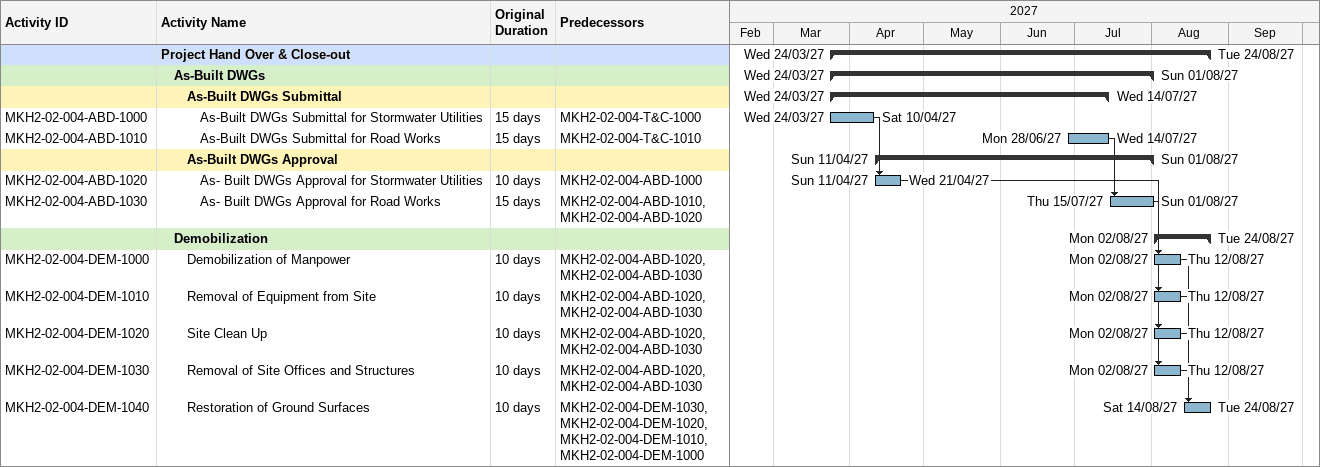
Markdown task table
| ID | Level | Task | Original duration | Start | Finish | Predecessors |
|---|---|---|---|---|---|---|
|  | 1 | **Project Hand Over & Close-out** |  | 2027-03-24 | 2027-08-24 |  |
|  | 2 | **As-Built DWGs** |  | 2027-03-24 | 2027-08-01 |  |
|  | 3 | **As-Built DWGs Submittal** |  | 2027-03-24 | 2027-07-14 |  |
| MKH2-02-004-ABD-1000 | 4 | As-Built DWGs Submittal for Stormwater Utilities | 15d | 2027-03-24 | 2027-04-10 | MKH2-02-004-T&C-1000 |
| MKH2-02-004-ABD-1010 | 4 | As-Built DWGs Submittal for Road Works | 15d | 2027-06-28 | 2027-07-14 | MKH2-02-004-T&C-1010 |
|  | 3 | **As-Built DWGs Approval** |  | 2027-04-11 | 2027-08-01 |  |
| MKH2-02-004-ABD-1020 | 4 | As- Built DWGs Approval for Stormwater Utilities | 10d | 2027-04-11 | 2027-04-21 | MKH2-02-004-ABD-1000 |
| MKH2-02-004-ABD-1030 | 4 | As- Built DWGs Approval for Road Works | 15d | 2027-07-15 | 2027-08-01 | MKH2-02-004-ABD-1010, MKH2-02-004-ABD-1020 |
|  | 2 | **Demobilization** |  | 2027-08-02 | 2027-08-24 |  |
| MKH2-02-004-DEM-1000 | 3 | Demobilization of Manpower | 10d | 2027-08-02 | 2027-08-12 | MKH2-02-004-ABD-1020, MKH2-02-004-ABD-1030 |
| MKH2-02-004-DEM-1010 | 3 | Removal of Equipment from Site | 10d | 2027-08-02 | 2027-08-12 | MKH2-02-004-ABD-1020, MKH2-02-004-ABD-1030 |
| MKH2-02-004-DEM-1020 | 3 | Site Clean Up | 10d | 2027-08-02 | 2027-08-12 | MKH2-02-004-ABD-1020, MKH2-02-004-ABD-1030 |
| MKH2-02-004-DEM-1030 | 3 | Removal of Site Offices and Structures | 10d | 2027-08-02 | 2027-08-12 | MKH2-02-004-ABD-1020, MKH2-02-004-ABD-1030 |
| MKH2-02-004-DEM-1040 | 3 | Restoration of Ground Surfaces | 10d | 2027-08-14 | 2027-08-24 | MKH2-02-004-DEM-1030, MKH2-02-004-DEM-1020, MKH2-02-004-DEM-1010, MKH2-02-004-DEM-1000 |
